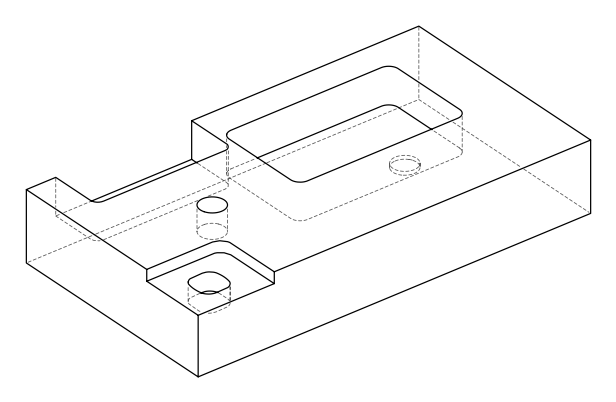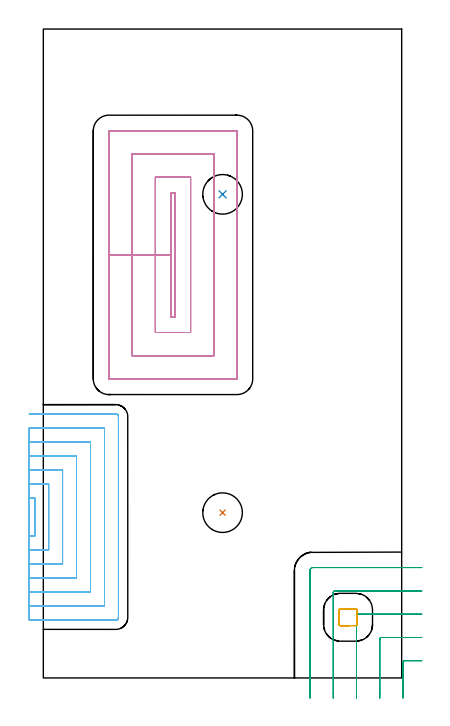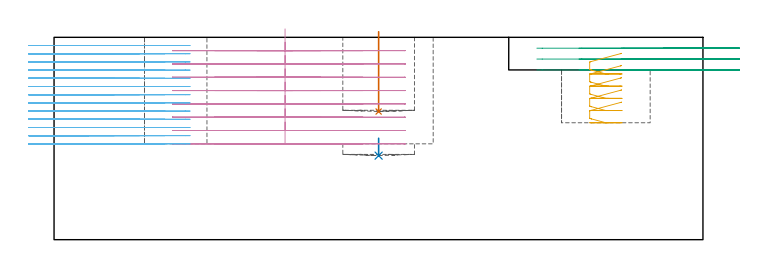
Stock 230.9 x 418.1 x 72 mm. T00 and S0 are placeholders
(PLAN: 6 operations, 2 tool changes, 77.4 min)
(1 INDEXABLE_INSERT_DRILL_BLIND_HOLE_FROM_SOLID | STEP1POCKET | NXT0302_022 | 0.12 min | 13315 mm3)
(2 INDEXABLE_INSERT_DRILL_BLIND_HOLE_FROM_SOLID_1 | STEP1POCKET_1 | NXT0302_022 | 0.03 min | 21323 mm3)
(3 MILL_CORNER_NOTCH_RECTANGULAR | CORNER_NOTCH_RECTANGULAR | UGT0201_094 | Follow Part, ap 5, ae 75% | 3.2 min | 64666 mm3)
(4 MILL_RECTANGULAR_POCKET | POCKET_RECTANGULAR_STRAIGHT | UGT0201_094 | Follow Part, ap 5, ae 75% | 21.84 min | 678066 mm3)
(5 MILL_RECTANGULAR_POCKET_1 | POCKET_RECTANGULAR_STRAIGHT_1 | UGT0201_094 | Follow Part, ap 5, ae 75% | 1.02 min | 16383 mm3)
(6 MILL_SLOT | SLOT_PARTIAL_RECTANGULAR | NXT0201_011 | Follow Part, ap 3, ae 75% | 51.15 min | 297604 mm3)
(TOOL NXT0302_022 | Index. Insert Drill 25.5mm [880-D2550L25-03] | D25.5 PA176 FL77 Z2)
(TOOL UGT0201_094 | End mill 20 mm | D20 FL38 Z4)
(TOOL NXT0201_011 | ENDMILL 12mm [2P460-1200-NA 1630] | D12 FL38 Z6)
(OP 1 INDEXABLE_INSERT_DRILL_BLIND_HOLE_FROM_SOLID)
G17 G21 G94 G90
T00 M6
G54
G17 G0 G90 X115.5 Y106.5 S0 M3
G43 Z82. H1
G94 G81 G98 Z45.6 F250. R74.
G80
M5
M2
(OP 2 INDEXABLE_INSERT_DRILL_BLIND_HOLE_FROM_SOLID_1)
G17 G21 G94 G90
T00 M6
G54
G17 G0 G90 X115.5 Y311.6 S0 M3
G43 Z82. H1
G94 G81 G98 Z29.9 F250. R36.1
G80
M5
M2
(OP 3 MILL_CORNER_NOTCH_RECTANGULAR)
G17 G21 G94 G90
T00 M6
G54
G17 G0 G90 X243.9 Y11.1 S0 M3
G43 Z82. H0
Z68.133
G94 G1 X240.9 F250.
X232.794 F500.
G3 X231.8 Y10.106 R1.
G1 Y-9.959
Y-12.959 F250.
G0 Z82.
X243.9 Y26.1
Z68.133
G1 X240.9
X217.795 F500.
G3 X216.8 Y25.105 R1.
G1 Y-10.
Y-13. F250.
G0 Z82.
X243.9 Y41.1
Z68.133
G1 X240.9
X202.795 F500.
G3 X201.8 Y40.105 R1.
G1 Y-10.
Y-13. F250.
G0 Z82.
X243.9 Y56.1
Z68.133
G1 X240.9
X187.795 F500.
G3 X186.8 Y55.105 R1.
G1 Y-10.
Y-13. F250.
G0 Z82.
X243.9 Y71.1
Z68.133
G1 X240.9
X173.7 F500.
G3 X171.8 Y69.2 R1.9
G1 Y-10.
Y-13. F250.
G0 Z82.
X243.9 Y11.1
Z64.267
G1 X240.9
X232.794 F500.
G3 X231.8 Y10.106 R1.
G1 Y-9.959
Y-12.959 F250.
G0 Z82.
X243.9 Y26.1
Z64.267
G1 X240.9
X217.795 F500.
G3 X216.8 Y25.105 R1.
G1 Y-10.
Y-13. F250.
G0 Z82.
X243.9 Y41.1
Z64.267
G1 X240.9
X202.795 F500.
G3 X201.8 Y40.105 R1.
G1 Y-10.
Y-13. F250.
G0 Z82.
X243.9 Y56.1
Z64.267
G1 X240.9
X187.795 F500.
G3 X186.8 Y55.105 R1.
G1 Y-10.
Y-13. F250.
G0 Z82.
X243.9 Y71.1
Z64.267
G1 X240.9
X173.7 F500.
G3 X171.8 Y69.2 R1.9
G1 Y-10.
Y-13. F250.
G0 Z82.
X243.9 Y11.1
Z60.4
G1 X240.9
X232.794 F500.
G3 X231.8 Y10.106 R1.
G1 Y-9.959
Y-12.959 F250.
G0 Z82.
X243.9 Y26.1
Z60.4
G1 X240.9
X217.795 F500.
G3 X216.8 Y25.105 R1.
G1 Y-10.
Y-13. F250.
G0 Z82.
X243.9 Y41.1
Z60.4
G1 X240.9
X202.795 F500.
G3 X201.8 Y40.105 R1.
G1 Y-10.
Y-13. F250.
G0 Z82.
X243.9 Y56.1
Z60.4
G1 X240.9
X187.795 F500.
G3 X186.8 Y55.105 R1.
G1 Y-10.
Y-13. F250.
G0 Z82.
X243.9 Y71.1
Z60.4
G1 X240.9
X173.7 F500.
G3 X171.8 Y69.2 R1.9
G1 Y-10.
Y-13. F250.
G0 Z82.
M5
M2
(OP 4 MILL_RECTANGULAR_POCKET)
G17 G21 G94 G90
T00 M6
G54
G17 G0 G90 X82.2 Y301.477 S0 M3
G43 Z82. H0
Z75.
G94 G1 Y272.6 Z67.262 F250.
Y232.6 F500.
X84.9
Y312.6
X82.2
Y272.6
X72.2
Y222.6
X94.9
Y322.6
X72.2
Y272.6
X57.2
Y207.6
X109.9
Y337.6
X57.2
Y272.6
X42.2
Y192.7
X42.205 Y192.645
X42.245 Y192.605
X42.3 Y192.6
X124.8
X124.855 Y192.605
X124.895 Y192.645
X124.9 Y192.7
Y352.5
X124.895 Y352.555
X124.855 Y352.595
X124.8 Y352.6
X42.3
X42.245 Y352.595
X42.205 Y352.555
X42.2 Y352.5
Y272.6
Y271.6
G0 X82.2 Y301.477 Z70.262
G1 Y272.6 Z62.525 F250.
Y232.6 F500.
X84.9
Y312.6
X82.2
Y272.6
X72.2
Y222.6
X94.9
Y322.6
X72.2
Y272.6
X57.2
Y207.6
X109.9
Y337.6
X57.2
Y272.6
X42.2
Y192.7
X42.205 Y192.645
X42.245 Y192.605
X42.3 Y192.6
X124.8
X124.855 Y192.605
X124.895 Y192.645
X124.9 Y192.7
Y352.5
X124.895 Y352.555
X124.855 Y352.595
X124.8 Y352.6
X42.3
X42.245 Y352.595
X42.205 Y352.555
X42.2 Y352.5
Y272.6
Y271.6
G0 X82.2 Y301.477 Z65.525
G1 Y272.6 Z57.787 F250.
Y232.6 F500.
X84.9
Y312.6
X82.2
Y272.6
X72.2
Y222.6
X94.9
Y322.6
X72.2
Y272.6
X57.2
Y207.6
X109.9
Y337.6
X57.2
Y272.6
X42.2
Y192.7
X42.205 Y192.645
X42.245 Y192.605
X42.3 Y192.6
X124.8
X124.855 Y192.605
X124.895 Y192.645
X124.9 Y192.7
Y352.5
X124.895 Y352.555
X124.855 Y352.595
X124.8 Y352.6
X42.3
X42.245 Y352.595
X42.205 Y352.555
X42.2 Y352.5
Y272.6
Y271.6
G0 X82.2 Y301.477 Z60.787
G1 Y272.6 Z53.05 F250.
Y232.6 F500.
X84.9
Y312.6
X82.2
Y272.6
X72.2
Y222.6
X94.9
Y322.6
X72.2
Y272.6
X57.2
Y207.6
X109.9
Y337.6
X57.2
Y272.6
X42.2
Y192.7
X42.205 Y192.645
X42.245 Y192.605
X42.3 Y192.6
X124.8
X124.855 Y192.605
X124.895 Y192.645
X124.9 Y192.7
Y352.5
X124.895 Y352.555
X124.855 Y352.595
X124.8 Y352.6
X42.3
X42.245 Y352.595
X42.205 Y352.555
X42.2 Y352.5
Y272.6
Y271.6
G0 X82.2 Y301.477 Z56.05
G1 Y272.6 Z48.312 F250.
Y232.6 F500.
X84.9
Y312.6
X82.2
Y272.6
X72.2
Y222.6
X94.9
Y322.6
X72.2
Y272.6
X57.2
Y207.6
X109.9
Y337.6
X57.2
Y272.6
X42.2
Y192.7
X42.205 Y192.645
X42.245 Y192.605
X42.3 Y192.6
X124.8
X124.855 Y192.605
X124.895 Y192.645
X124.9 Y192.7
Y352.5
X124.895 Y352.555
X124.855 Y352.595
X124.8 Y352.6
X42.3
X42.245 Y352.595
X42.205 Y352.555
X42.2 Y352.5
Y272.6
Y271.6
G0 X82.2 Y301.477 Z51.312
G1 Y272.6 Z43.575 F250.
Y232.6 F500.
X84.9
Y312.6
X82.2
Y272.6
X72.2
Y222.6
X94.9
Y322.6
X72.2
Y272.6
X57.2
Y207.6
X109.9
Y337.6
X57.2
Y272.6
X42.2
Y192.7
X42.205 Y192.645
X42.245 Y192.605
X42.3 Y192.6
X124.8
X124.855 Y192.605
X124.895 Y192.645
X124.9 Y192.7
Y352.5
X124.895 Y352.555
X124.855 Y352.595
X124.8 Y352.6
X42.3
X42.245 Y352.595
X42.205 Y352.555
X42.2 Y352.5
Y272.6
Y271.6
G0 X82.2 Y301.477 Z46.575
G1 Y272.6 Z38.837 F250.
Y232.6 F500.
X84.9
Y312.6
X82.2
Y272.6
X72.2
Y222.6
X94.9
Y322.6
X72.2
Y272.6
X57.2
Y207.6
X109.9
Y337.6
X57.2
Y272.6
X42.2
Y192.7
X42.205 Y192.645
X42.245 Y192.605
X42.3 Y192.6
X124.8
X124.855 Y192.605
X124.895 Y192.645
X124.9 Y192.7
Y352.5
X124.895 Y352.555
X124.855 Y352.595
X124.8 Y352.6
X42.3
X42.245 Y352.595
X42.205 Y352.555
X42.2 Y352.5
Y272.6
Y271.6
G0 X82.2 Y301.477 Z41.837
G1 Y272.6 Z34.1 F250.
Y232.6 F500.
X84.9
Y312.6
X82.2
Y272.6
X72.2
Y222.6
X94.9
Y322.6
X72.2
Y272.6
X57.2
Y207.6
X109.9
Y337.6
X57.2
Y272.6
X42.2
Y192.7
X42.205 Y192.645
X42.245 Y192.605
X42.3 Y192.6
X124.8
X124.855 Y192.605
X124.895 Y192.645
X124.9 Y192.7
Y352.5
X124.895 Y352.555
X124.855 Y352.595
X124.8 Y352.6
X42.3
X42.245 Y352.595
X42.205 Y352.555
X42.2 Y352.5
Y272.6
Y271.6
G0 Z82.
M5
M2
(OP 5 MILL_RECTANGULAR_POCKET_1)
G17 G21 G94 G90
T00 M6
G54
G17 G0 G90 X201.955 Y44.219 S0 M3
G43 Z82. H0
Z66.314
G94 G1 X201.899 Y44.299 Z66.288 F250.
X201.708 Y44.434 Z66.226
X201.484 Y44.5 Z66.163
X191.216 Z63.412
X190.992 Y44.434 Z63.349
X190.801 Y44.299 Z63.286
X190.666 Y44.108 Z63.224
X190.6 Y43.884 Z63.161
Y34.316 Z60.598
X190.666 Y34.092 Z60.535
X190.801 Y33.901 Z60.472
X190.992 Y33.766 Z60.41
X191.216 Y33.7 Z60.347
X191.3 Z60.325
X196.35 Z58.971
X201.4 F500.
G3 X202.1 Y34.4 R0.7
G1 Y43.8
G3 X201.4 Y44.5 R0.7
G1 X191.3
G3 X190.6 Y43.8 R0.7
G1 Y34.4
G3 X191.3 Y33.7 R0.7
G1 X196.35
X197.35
G0 X201.955 Y44.219 Z61.971
G1 X201.899 Y44.299 Z61.945 F250.
X201.708 Y44.434 Z61.883
X201.484 Y44.5 Z61.82
X191.216 Z59.069
X190.992 Y44.434 Z59.006
X190.801 Y44.299 Z58.944
X190.666 Y44.108 Z58.881
X190.6 Y43.884 Z58.818
Y34.316 Z56.255
X190.666 Y34.092 Z56.192
X190.801 Y33.901 Z56.129
X190.992 Y33.766 Z56.067
X191.216 Y33.7 Z56.004
X191.3 Z55.982
X196.35 Z54.629
X201.4 F500.
G3 X202.1 Y34.4 R0.7
G1 Y43.8
G3 X201.4 Y44.5 R0.7
G1 X191.3
G3 X190.6 Y43.8 R0.7
G1 Y34.4
G3 X191.3 Y33.7 R0.7
G1 X196.35
X197.35
G0 X201.955 Y44.219 Z57.629
G1 X201.899 Y44.299 Z57.602 F250.
X201.708 Y44.434 Z57.54
X201.484 Y44.5 Z57.477
X191.216 Z54.726
X190.992 Y44.434 Z54.663
X190.801 Y44.299 Z54.601
X190.666 Y44.108 Z54.538
X190.6 Y43.884 Z54.475
Y34.316 Z51.912
X190.666 Y34.092 Z51.849
X190.801 Y33.901 Z51.787
X190.992 Y33.766 Z51.724
X191.216 Y33.7 Z51.661
X191.3 Z51.639
X196.35 Z50.286
X201.4 F500.
G3 X202.1 Y34.4 R0.7
G1 Y43.8
G3 X201.4 Y44.5 R0.7
G1 X191.3
G3 X190.6 Y43.8 R0.7
G1 Y34.4
G3 X191.3 Y33.7 R0.7
G1 X196.35
X197.35
G0 X201.955 Y44.219 Z53.286
G1 X201.899 Y44.299 Z53.26 F250.
X201.708 Y44.434 Z53.197
X201.484 Y44.5 Z53.134
X191.216 Z50.383
X190.992 Y44.434 Z50.321
X190.801 Y44.299 Z50.258
X190.666 Y44.108 Z50.195
X190.6 Y43.884 Z50.133
Y34.316 Z47.569
X190.666 Y34.092 Z47.506
X190.801 Y33.901 Z47.444
X190.992 Y33.766 Z47.381
X191.216 Y33.7 Z47.318
X191.3 Z47.296
X196.35 Z45.943
X201.4 F500.
G3 X202.1 Y34.4 R0.7
G1 Y43.8
G3 X201.4 Y44.5 R0.7
G1 X191.3
G3 X190.6 Y43.8 R0.7
G1 Y34.4
G3 X191.3 Y33.7 R0.7
G1 X196.35
X197.35
G0 X201.955 Y44.219 Z48.943
G1 X201.899 Y44.299 Z48.917 F250.
X201.708 Y44.434 Z48.854
X201.484 Y44.5 Z48.792
X191.216 Z46.04
X190.992 Y44.434 Z45.978
X190.801 Y44.299 Z45.915
X190.666 Y44.108 Z45.852
X190.6 Y43.884 Z45.79
Y34.316 Z43.226
X190.666 Y34.092 Z43.164
X190.801 Y33.901 Z43.101
X190.992 Y33.766 Z43.038
X191.216 Y33.7 Z42.976
X191.3 Z42.953
X196.35 Z41.6
X201.4 F500.
G3 X202.1 Y34.4 R0.7
G1 Y43.8
G3 X201.4 Y44.5 R0.7
G1 X191.3
G3 X190.6 Y43.8 R0.7
G1 Y34.4
G3 X191.3 Y33.7 R0.7
G1 X196.35
X197.35
G0 Z82.
M5
M2
(OP 6 MILL_SLOT)
G17 G21 G94 G90
T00 M6
G54
G17 G0 G90 X-9. Y91.301 S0 M3
G43 Z82. H1
Z69.085
G94 G1 X-6. F250.
G2 X-5.6 Y91.3 R54. F500.
G1 Y116.1
G2 X-6. Y116.099 R54.
G1 X-9. F250.
Y82.3
X-6.
X3.4 F500.
Y125.1
X-6.
X-9. F250.
Y73.3
X-6.
X12.4 F500.
Y134.1
X-6.
X-9. F250.
Y64.3
X-6.
X21.4 F500.
Y143.1
X-6.
X-9. F250.
Y55.3
X-6.
X30.4 F500.
Y152.1
X-6.
X-9. F250.
Y46.3
X-6.
X39.4 F500.
Y161.1
X-6.
X-9. F250.
Y37.3
X-6.
X46.7 F500.
G3 X48.4 Y39. R1.7
G1 Y168.4
G3 X46.7 Y170.1 R1.7
G1 X-6.
X-9. F250.
G0 Y91.301 Z66.169
G1 X-6.
G2 X-5.6 Y91.3 R54. F500.
G1 Y116.1
G2 X-6. Y116.099 R54.
G1 X-9. F250.
Y82.3
X-6.
X3.4 F500.
Y125.1
X-6.
X-9. F250.
Y73.3
X-6.
X12.4 F500.
Y134.1
X-6.
X-9. F250.
Y64.3
X-6.
X21.4 F500.
Y143.1
X-6.
X-9. F250.
Y55.3
X-6.
X30.4 F500.
Y152.1
X-6.
X-9. F250.
Y46.3
X-6.
X39.4 F500.
Y161.1
X-6.
X-9. F250.
Y37.3
X-6.
X46.7 F500.
G3 X48.4 Y39. R1.7
G1 Y168.4
G3 X46.7 Y170.1 R1.7
G1 X-6.
X-9. F250.
G0 Y91.301 Z63.254
G1 X-6.
G2 X-5.6 Y91.3 R54. F500.
G1 Y116.1
G2 X-6. Y116.099 R54.
G1 X-9. F250.
Y82.3
X-6.
X3.4 F500.
Y125.1
X-6.
X-9. F250.
Y73.3
X-6.
X12.4 F500.
Y134.1
X-6.
X-9. F250.
Y64.3
X-6.
X21.4 F500.
Y143.1
X-6.
X-9. F250.
Y55.3
X-6.
X30.4 F500.
Y152.1
X-6.
X-9. F250.
Y46.3
X-6.
X39.4 F500.
Y161.1
X-6.
X-9. F250.
Y37.3
X-6.
X46.7 F500.
G3 X48.4 Y39. R1.7
G1 Y168.4
G3 X46.7 Y170.1 R1.7
G1 X-6.
X-9. F250.
G0 Y91.301 Z60.338
G1 X-6.
G2 X-5.6 Y91.3 R54. F500.
G1 Y116.1
G2 X-6. Y116.099 R54.
G1 X-9. F250.
Y82.3
X-6.
X3.4 F500.
Y125.1
X-6.
X-9. F250.
Y73.3
X-6.
X12.4 F500.
Y134.1
X-6.
X-9. F250.
Y64.3
X-6.
X21.4 F500.
Y143.1
X-6.
X-9. F250.
Y55.3
X-6.
X30.4 F500.
Y152.1
X-6.
X-9. F250.
Y46.3
X-6.
X39.4 F500.
Y161.1
X-6.
X-9. F250.
Y37.3
X-6.
X46.7 F500.
G3 X48.4 Y39. R1.7
G1 Y168.4
G3 X46.7 Y170.1 R1.7
G1 X-6.
X-9. F250.
G0 Y91.301 Z57.423
G1 X-6.
G2 X-5.6 Y91.3 R54. F500.
G1 Y116.1
G2 X-6. Y116.099 R54.
G1 X-9. F250.
Y82.3
X-6.
X3.4 F500.
Y125.1
X-6.
X-9. F250.
Y73.3
X-6.
X12.4 F500.
Y134.1
X-6.
X-9. F250.
Y64.3
X-6.
X21.4 F500.
Y143.1
X-6.
X-9. F250.
Y55.3
X-6.
X30.4 F500.
Y152.1
X-6.
X-9. F250.
Y46.3
X-6.
X39.4 F500.
Y161.1
X-6.
X-9. F250.
Y37.3
X-6.
X46.7 F500.
G3 X48.4 Y39. R1.7
G1 Y168.4
G3 X46.7 Y170.1 R1.7
G1 X-6.
X-9. F250.
G0 Y91.301 Z54.508
G1 X-6.
G2 X-5.6 Y91.3 R54. F500.
G1 Y116.1
G2 X-6. Y116.099 R54.
G1 X-9. F250.
Y82.3
X-6.
X3.4 F500.
Y125.1
X-6.
X-9. F250.
Y73.3
X-6.
X12.4 F500.
Y134.1
X-6.
X-9. F250.
Y64.3
X-6.
X21.4 F500.
Y143.1
X-6.
X-9. F250.
Y55.3
X-6.
X30.4 F500.
Y152.1
X-6.
X-9. F250.
Y46.3
X-6.
X39.4 F500.
Y161.1
X-6.
X-9. F250.
Y37.3
X-6.
X46.7 F500.
G3 X48.4 Y39. R1.7
G1 Y168.4
G3 X46.7 Y170.1 R1.7
G1 X-6.
X-9. F250.
G0 Y91.301 Z51.592
G1 X-6.
G2 X-5.6 Y91.3 R54. F500.
G1 Y116.1
G2 X-6. Y116.099 R54.
G1 X-9. F250.
Y82.3
X-6.
X3.4 F500.
Y125.1
X-6.
X-9. F250.
Y73.3
X-6.
X12.4 F500.
Y134.1
X-6.
X-9. F250.
Y64.3
X-6.
X21.4 F500.
Y143.1
X-6.
X-9. F250.
Y55.3
X-6.
X30.4 F500.
Y152.1
X-6.
X-9. F250.
Y46.3
X-6.
X39.4 F500.
Y161.1
X-6.
X-9. F250.
Y37.3
X-6.
X46.7 F500.
G3 X48.4 Y39. R1.7
G1 Y168.4
G3 X46.7 Y170.1 R1.7
G1 X-6.
X-9. F250.
G0 Y91.301 Z48.677
G1 X-6.
G2 X-5.6 Y91.3 R54. F500.
G1 Y116.1
G2 X-6. Y116.099 R54.
G1 X-9. F250.
Y82.3
X-6.
X3.4 F500.
Y125.1
X-6.
X-9. F250.
Y73.3
X-6.
X12.4 F500.
Y134.1
X-6.
X-9. F250.
Y64.3
X-6.
X21.4 F500.
Y143.1
X-6.
X-9. F250.
Y55.3
X-6.
X30.4 F500.
Y152.1
X-6.
X-9. F250.
Y46.3
X-6.
X39.4 F500.
Y161.1
X-6.
X-9. F250.
Y37.3
X-6.
X46.7 F500.
G3 X48.4 Y39. R1.7
G1 Y168.4
G3 X46.7 Y170.1 R1.7
G1 X-6.
X-9. F250.
G0 Y91.301 Z45.762
G1 X-6.
G2 X-5.6 Y91.3 R54. F500.
G1 Y116.1
G2 X-6. Y116.099 R54.
G1 X-9. F250.
Y82.3
X-6.
X3.4 F500.
Y125.1
X-6.
X-9. F250.
Y73.3
X-6.
X12.4 F500.
Y134.1
X-6.
X-9. F250.
Y64.3
X-6.
X21.4 F500.
Y143.1
X-6.
X-9. F250.
Y55.3
X-6.
X30.4 F500.
Y152.1
X-6.
X-9. F250.
Y46.3
X-6.
X39.4 F500.
Y161.1
X-6.
X-9. F250.
Y37.3
X-6.
X46.7 F500.
G3 X48.4 Y39. R1.7
G1 Y168.4
G3 X46.7 Y170.1 R1.7
G1 X-6.
X-9. F250.
G0 Y91.301 Z42.846
G1 X-6.
G2 X-5.6 Y91.3 R54. F500.
G1 Y116.1
G2 X-6. Y116.099 R54.
G1 X-9. F250.
Y82.3
X-6.
X3.4 F500.
Y125.1
X-6.
X-9. F250.
Y73.3
X-6.
X12.4 F500.
Y134.1
X-6.
X-9. F250.
Y64.3
X-6.
X21.4 F500.
Y143.1
X-6.
X-9. F250.
Y55.3
X-6.
X30.4 F500.
Y152.1
X-6.
X-9. F250.
Y46.3
X-6.
X39.4 F500.
Y161.1
X-6.
X-9. F250.
Y37.3
X-6.
X46.7 F500.
G3 X48.4 Y39. R1.7
G1 Y168.4
G3 X46.7 Y170.1 R1.7
G1 X-6.
X-9. F250.
G0 Y91.301 Z39.931
G1 X-6.
G2 X-5.6 Y91.3 R54. F500.
G1 Y116.1
G2 X-6. Y116.099 R54.
G1 X-9. F250.
Y82.3
X-6.
X3.4 F500.
Y125.1
X-6.
X-9. F250.
Y73.3
X-6.
X12.4 F500.
Y134.1
X-6.
X-9. F250.
Y64.3
X-6.
X21.4 F500.
Y143.1
X-6.
X-9. F250.
Y55.3
X-6.
X30.4 F500.
Y152.1
X-6.
X-9. F250.
Y46.3
X-6.
X39.4 F500.
Y161.1
X-6.
X-9. F250.
Y37.3
X-6.
X46.7 F500.
G3 X48.4 Y39. R1.7
G1 Y168.4
G3 X46.7 Y170.1 R1.7
G1 X-6.
X-9. F250.
G0 Y91.301 Z37.015
G1 X-6.
G2 X-5.6 Y91.3 R54. F500.
G1 Y116.1
G2 X-6. Y116.099 R54.
G1 X-9. F250.
Y82.3
X-6.
X3.4 F500.
Y125.1
X-6.
X-9. F250.
Y73.3
X-6.
X12.4 F500.
Y134.1
X-6.
X-9. F250.
Y64.3
X-6.
X21.4 F500.
Y143.1
X-6.
X-9. F250.
Y55.3
X-6.
X30.4 F500.
Y152.1
X-6.
X-9. F250.
Y46.3
X-6.
X39.4 F500.
Y161.1
X-6.
X-9. F250.
Y37.3
X-6.
X46.7 F500.
G3 X48.4 Y39. R1.7
G1 Y168.4
G3 X46.7 Y170.1 R1.7
G1 X-6.
X-9. F250.
G0 Y91.301 Z34.1
G1 X-6.
G2 X-5.6 Y91.3 R54. F500.
G1 Y116.1
G2 X-6. Y116.099 R54.
G1 X-9. F250.
Y82.3
X-6.
X3.4 F500.
Y125.1
X-6.
X-9. F250.
Y73.3
X-6.
X12.4 F500.
Y134.1
X-6.
X-9. F250.
Y64.3
X-6.
X21.4 F500.
Y143.1
X-6.
X-9. F250.
Y55.3
X-6.
X30.4 F500.
Y152.1
X-6.
X-9. F250.
Y46.3
X-6.
X39.4 F500.
Y161.1
X-6.
X-9. F250.
Y37.3
X-6.
X46.7 F500.
G3 X48.4 Y39. R1.7
G1 Y168.4
G3 X46.7 Y170.1 R1.7
G1 X-6.
X-9. F250.
G0 Z82.
M5
M2
